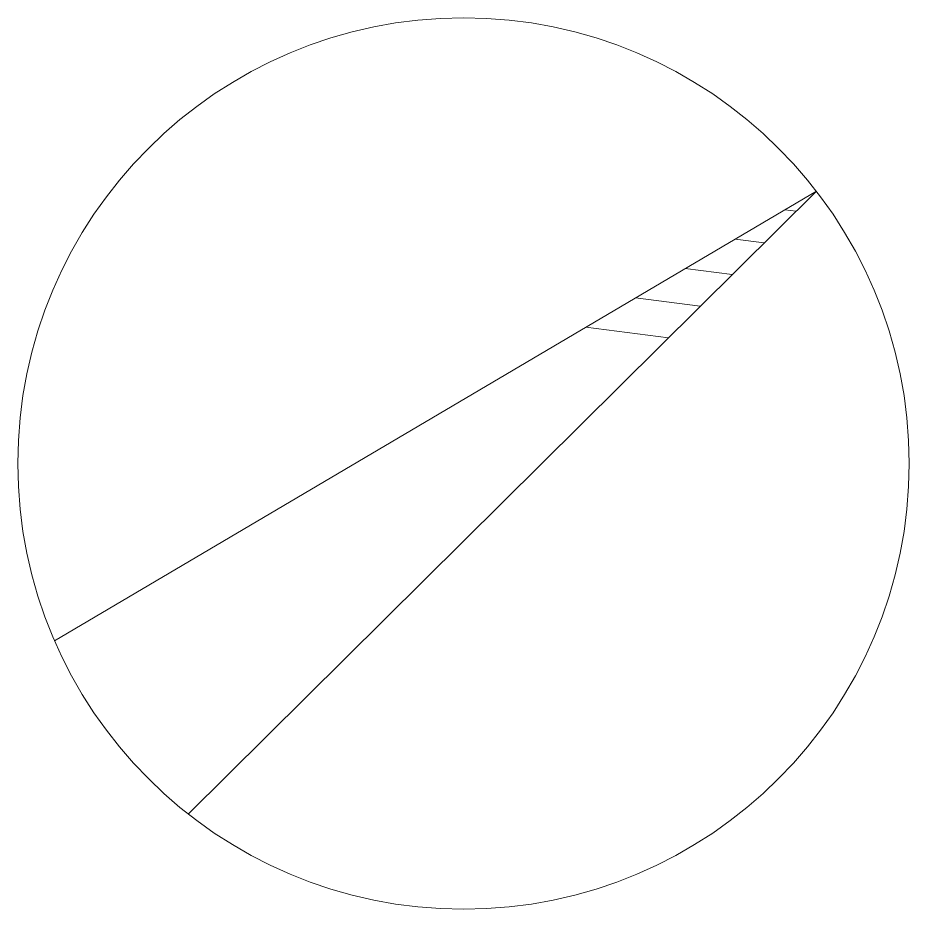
# Model space of a CAD drawing. Header units: inches. Extents: x 86328 to 235202, y 68629 to 184293.
# Drawn here: x 110429 to 113567, y 144703 to 147842 of the extents above; entities that cross this region are included whole.
import ezdxf

# ---------------------------------------------------------------- set-up
doc = ezdxf.new("R2010")
doc.units = ezdxf.units.IN
doc.header["$MEASUREMENT"] = 0
doc.layers.add('DIM', color=251, linetype='Continuous', lineweight=0)

msp = doc.modelspace()

# ---------------------------------------------------------------- linework, layer by layer
at = {"layer": 'DIM', "color": 8, "linetype": 'Continuous'}
for q in [(110558, 145648.4), (111028.8, 145038.3)]:
    msp.add_line((113240.3, 147231.2), q, dxfattribs=at)
at = {"layer": 'DIM', "linetype": 'Continuous'}
for p, q in [((113129.4, 147165.8), (113169.1, 147160.7)), ((112954.1, 147062.4), (113056.7, 147049.1)), ((112778.9, 146958.9), (112944.2, 146937.6)), ((112603.6, 146855.5), (112831.7, 146826.1)), ((112428.3, 146752.1), (112719.3, 146714.6))]:
    msp.add_line(p, q, dxfattribs=at)
at = {"layer": 'DIM', "color": 8, "linetype": 'Continuous'}
msp.add_circle((111997.8, 146272.6), 1569.3, dxfattribs=at)

doc.saveas('drawing.dxf')
